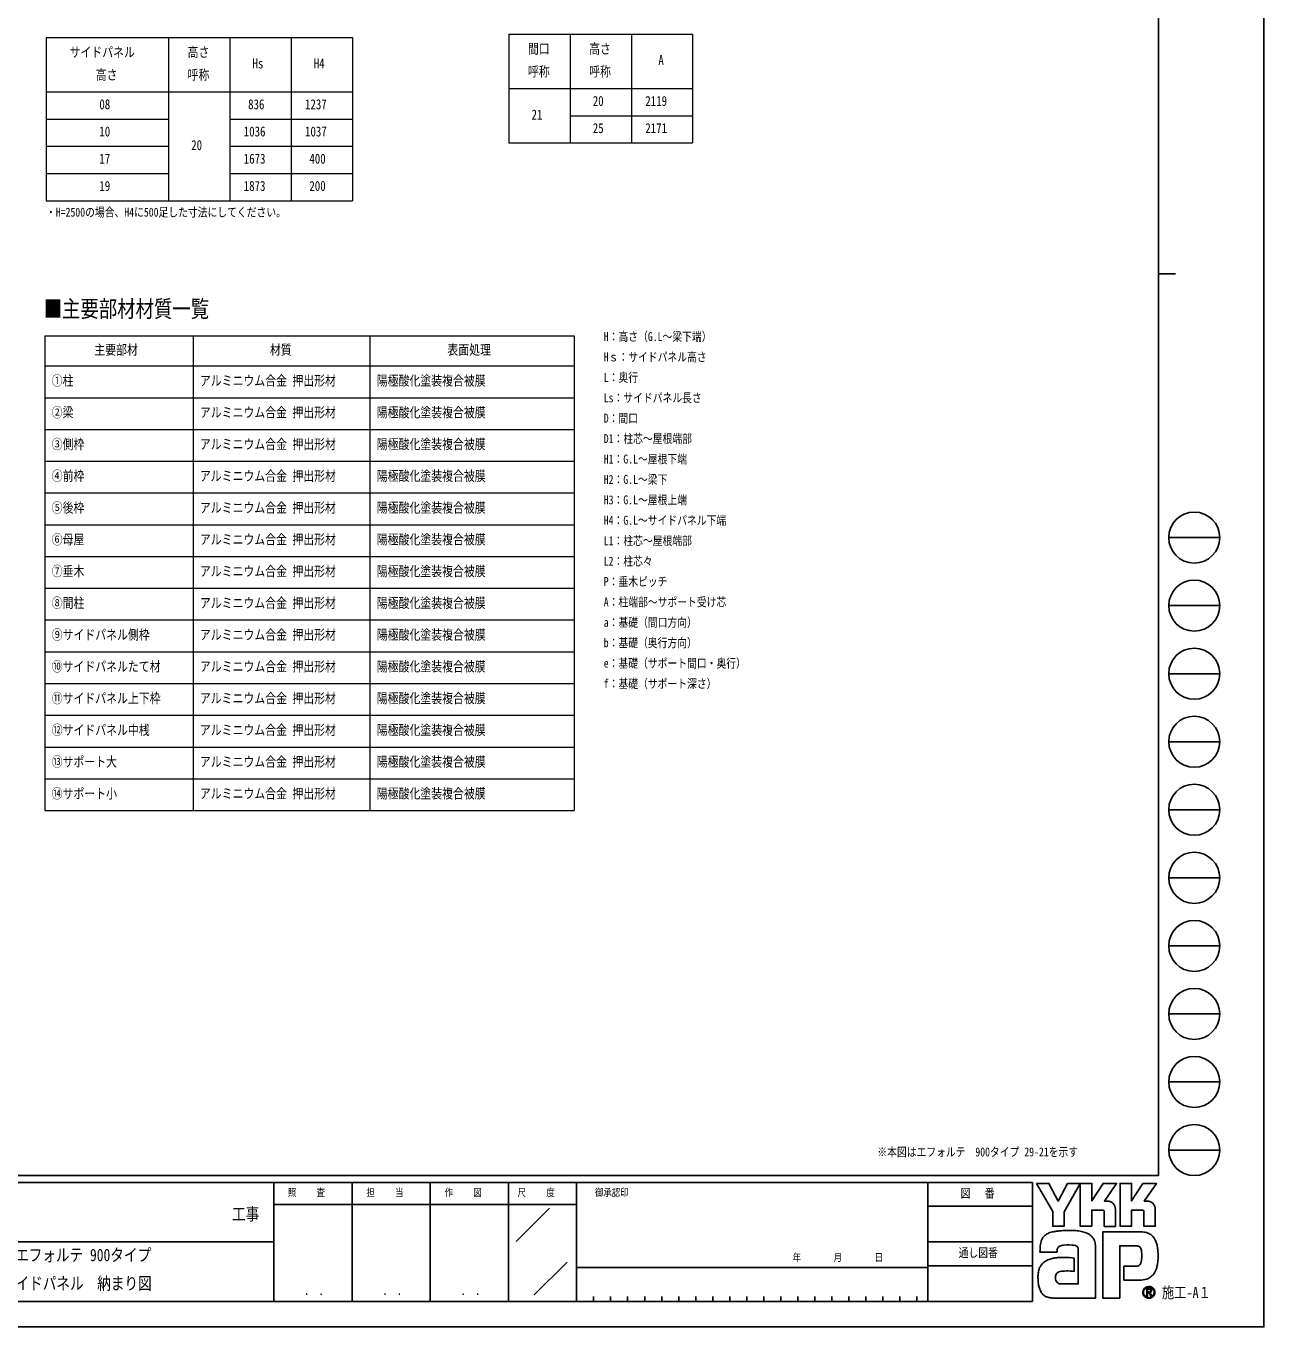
# Model space of a CAD drawing. Units: millimetres, scale not verified. Extents: x -10512 to 10512, y -7425 to 7425.
# Drawn here: x 1417 to 10512, y -7425 to 2133 of the extents above; entities that cross this region are included whole.
import ezdxf
from ezdxf.enums import TextEntityAlignment as Align

# ---------------------------------------------------------------- set-up
doc = ezdxf.new("R2010")
doc.units = ezdxf.units.MM
doc.header["$LTSCALE"] = 30
doc.layers.add('0-1_TABLE1', color=7, linetype='Continuous', lineweight=18)
doc.layers.add('0-2_USER1', color=3, linetype='Continuous')
doc.layers.add('0-7_YKK_ZWAK', color=7, linetype='Continuous')
doc.styles.add('ＭＳ ゴシック', font='')
doc.styles.get('ＭＳ ゴシック').set_extended_font_data('MS Gothic')

msp = doc.modelspace()

# ---------------------------------------------------------------- linework, layer by layer
at = {"layer": '0-1_TABLE1'}
for p, q in [((1564.76, 2049.99), (3814.76, 2049.99)), ((1564.76, 2049.99), (1564.76, 849.99)), ((2464.76, 2049.99), (2464.76, 849.99)), ((2914.76, 2049.99), (2914.76, 849.99)), ((3364.76, 2049.99), (3364.76, 849.99)), ((3814.76, 2049.99), (3814.76, 849.99)), ((4965, 2074.28), (6315, 2074.28)), ((4965, 2074.28), (4965, 1274.28)), ((5415, 2074.28), (5415, 1274.28)), ((5865, 2074.28), (5865, 1274.28)), ((6315, 2074.28), (6315, 1274.28)), ((1564.76, 1649.99), (3814.76, 1649.99)), ((4965, 1674.28), (6315, 1674.28)), ((1564.76, 1449.99), (2464.76, 1449.99)), ((2914.76, 1449.99), (3814.76, 1449.99)), ((5415, 1474.28), (6315, 1474.28)), ((1564.76, 1249.99), (2464.76, 1249.99)), ((2914.76, 1249.99), (3814.76, 1249.99)), ((4965, 1274.28), (6315, 1274.28)), ((1564.76, 1049.99), (2464.76, 1049.99)), ((2914.76, 1049.99), (3814.76, 1049.99)), ((1564.76, 849.99), (3814.76, 849.99)), ((1556.01, -143.82), (5444.26, -143.82)), ((1556.01, -143.82), (1556.01, -3630.49)), ((2644.44, -143.82), (2644.44, -3630.49)), ((3944.26, -143.82), (3944.26, -3630.49)), ((5444.26, -143.82), (5444.26, -3630.49)), ((1556.01, -363.82), (5444.26, -363.82)), ((1556.01, -597.15), (5444.26, -597.15)), ((1556.01, -830.49), (5444.26, -830.49)), ((1556.01, -1063.82), (5444.26, -1063.82)), ((1556.01, -1297.15), (5444.26, -1297.15)), ((1556.01, -1530.49), (5444.26, -1530.49)), ((1556.01, -1763.82), (5444.26, -1763.82)), ((1556.01, -1997.15), (5444.26, -1997.15)), ((1556.01, -2230.49), (5444.26, -2230.49)), ((1556.01, -2463.82), (5444.26, -2463.82)), ((1556.01, -2697.15), (5444.26, -2697.15)), ((1556.01, -2930.49), (5444.26, -2930.49)), ((1556.01, -3163.82), (5444.26, -3163.82)), ((1556.01, -3397.15), (5444.26, -3397.15)), ((1556.01, -3630.49), (5444.26, -3630.49))]:
    msp.add_line(p, q, dxfattribs=at)
at = {"layer": '0-7_YKK_ZWAK'}
for p, q in [((9737.55, 6937.5), (9737.55, -6312.5)), ((9737.55, 312.5), (9862.55, 312.5)), ((9812.55, -1625), (10187.55, -1625)), ((9812.55, -2125), (10187.55, -2125)), ((9812.55, -2625), (10187.55, -2625)), ((9812.55, -3125), (10187.55, -3125)), ((9812.55, -3625), (10187.55, -3625)), ((9812.55, -4125), (10187.55, -4125)), ((9812.55, -4625), (10187.55, -4625)), ((9812.55, -5125), (10187.55, -5125)), ((9812.55, -5625), (10187.55, -5625)), ((9812.55, -6125), (10187.55, -6125)), ((9737.55, -6312.5), (-9762.45, -6312.5)), ((3237.55, -6362.5), (-12.45, -6362.5)), ((3812.55, -6362.5), (3812.55, -7237.5)), ((4387.55, -6362.5), (4387.55, -7237.5)), ((4962.55, -6362.5), (4962.55, -7237.5)), ((5462.55, -6362.5), (4962.55, -6362.5)), ((8043.8, -6362.5), (5462.55, -6362.5)), ((5462.55, -6362.5), (5462.55, -7237.5)), ((8043.8, -6362.5), (8043.8, -7237.5)), ((8812.55, -6362.5), (8043.8, -6362.5)), ((8812.55, -6362.5), (8812.55, -7237.5)), ((4962.55, -6525), (3237.55, -6525)), ((4962.55, -6525), (5462.55, -6525)), ((5017.76, -6795.73), (5262.59, -6550.9)), ((8043.8, -6537.5), (8812.55, -6537.5)), ((-12.45, -6800), (3237.55, -6800)), ((8043.8, -6800), (8812.55, -6800)), ((5151.68, -7189.97), (5392.23, -6949.42)), ((8812.55, -6975), (8043.8, -6975)), ((5462.55, -6987.5), (8043.8, -6987.5)), ((9697.91, -7139.3), (9697.91, -7139.3)), ((-12.45, -7237.5), (3237.55, -7237.5)), ((3237.55, -7237.5), (4962.55, -7237.5)), ((4962.55, -7237.5), (5462.55, -7237.5)), ((5462.55, -7237.5), (8043.8, -7237.5)), ((5587.55, -7200), (5587.55, -7237.5)), ((5712.55, -7200), (5712.55, -7237.5)), ((5837.55, -7200), (5837.55, -7237.5)), ((5962.55, -7200), (5962.55, -7237.5)), ((6087.55, -7200), (6087.55, -7237.5)), ((6212.55, -7200), (6212.55, -7237.5)), ((6337.55, -7200), (6337.55, -7237.5)), ((6462.55, -7200), (6462.55, -7237.5)), ((6587.55, -7200), (6587.55, -7237.5)), ((6712.55, -7200), (6712.55, -7237.5)), ((6837.55, -7200), (6837.55, -7237.5)), ((6962.55, -7200), (6962.55, -7237.5)), ((7087.55, -7200), (7087.55, -7237.5)), ((7212.55, -7200), (7212.55, -7237.5)), ((7337.55, -7200), (7337.55, -7237.5)), ((7462.55, -7200), (7462.55, -7237.5)), ((7587.55, -7200), (7587.55, -7237.5)), ((7712.55, -7200), (7712.55, -7237.5)), ((7837.55, -7200), (7837.55, -7237.5)), ((7962.55, -7200), (7962.55, -7237.5)), ((8043.8, -7237.5), (8812.55, -7237.5)), ((9666.68, -7209.95), (9666.68, -7209.95))]:
    msp.add_line(p, q, dxfattribs=at)
for points in [[(-10512.5, -7425), (10512.5, -7425), (10512.5, 7425), (-10512.5, 7425)], [(8840.05, -6370), (8932.08, -6370), (9001.18, -6500.25), (9070.1, -6370), (9162.19, -6370), (9044.18, -6579.98), (9044.18, -6685.33), (8960.24, -6685.33), (8960.24, -6577.14)]]:
    msp.add_lwpolyline(points, close=True, dxfattribs=at)
for points in [[(4962.55, -6362.5), (3237.55, -6362.5), (3237.55, -7237.5)], [(9326.37, -6566.52), (9246.92, -6566.52), (9246.92, -6685.24), (9162.29, -6685.24), (9162.29, -6370), (9246.92, -6370), (9246.92, -6498.96), (9330.17, -6370), (9429.6, -6370), (9340.4, -6500.53), (9343.56, -6500.53), (9347.05, -6500.53), (9350.63, -6500.53), (9354.08, -6500.53), (9357.16, -6500.53), (9359.65, -6500.53), (9361.31, -6500.53), (9361.92, -6500.53)], [(9618.78, -6566.52), (9539.42, -6566.52), (9539.42, -6685.33), (9454.74, -6685.33), (9454.74, -6370), (9539.42, -6370), (9539.42, -6498.96), (9622.58, -6370), (9722.01, -6370), (9632.81, -6500.53), (9636, -6500.53), (9639.51, -6500.53), (9643.09, -6500.53), (9646.53, -6500.53), (9649.6, -6500.53), (9652.08, -6500.53), (9653.73, -6500.53), (9654.33, -6500.53)], [(9386.26, -6505.53), (9396.37, -6511.31), (9404.93, -6518.83), (9411.81, -6527.8), (9416.89, -6537.87), (9420.03, -6548.74), (9421.1, -6560.09), (9421.1, -6685.55), (9338.53, -6685.55), (9338.53, -6578.52)], [(9678.7, -6505.53), (9688.84, -6511.31), (9697.44, -6518.83), (9704.35, -6527.8), (9709.46, -6537.87), (9712.62, -6548.74), (9713.7, -6560.09), (9713.7, -6685.33), (9630.93, -6685.33), (9630.93, -6578.52)], [(9572.17, -6828.77), (9452.98, -6828.77), (9452.98, -7212.5), (9328.08, -7212.5), (9328.08, -6726.98), (9618.38, -6726.98)], [(9696.78, -6761.28), (9704.93, -6771.56), (9711.03, -6781.52), (9715.29, -6790.54)], [(9011.99, -6830.78), (9006.18, -6834.05), (9001.65, -6838.04), (8998.22, -6842.71), (8995.73, -6847.99), (8994.01, -6853.83), (8992.9, -6860.17), (8992.23, -6866.97), (8991.82, -6874.17), (8866.86, -6874.47), (8867.23, -6857.38), (8867.92, -6838.18)], [(9269.27, -6797.91), (9272.82, -6812.25), (9274.83, -6827.61), (9275.46, -6843.97), (9275.46, -7212.5), (8973.88, -7212.5)], [(9059.87, -6913.82), (9083.52, -6915.38), (9102.11, -6917.46), (9114.28, -6919.42), (9118.63, -6920.58), (9118.63, -7016.18), (9104.81, -7014.72), (9089.64, -7013.9), (9074.12, -7013.58), (9059.22, -7013.63), (9045.92, -7013.91), (9035.21, -7014.27), (9028.06, -7014.59), (9025.46, -7014.73), (9014.66, -7016.71), (9005.34, -7019.8), (8997.51, -7024.03), (8991.17, -7029.42), (8986.32, -7035.99), (8982.96, -7043.76), (8981.09, -7052.75), (8980.71, -7062.98), (8981.91, -7074.22), (8984.29, -7083.52), (8987.73, -7091.04), (8992.07, -7096.97), (8997.15, -7101.49), (9002.83, -7104.76), (9008.97, -7106.98), (9015.4, -7108.31), (9148.16, -7108.31), (9148.16, -6862.68), (9148.19, -6857.81), (9147.94, -6853.05), (9147.32, -6848.47), (9146.25, -6844.12), (9144.66, -6840.06), (9142.46, -6836.37), (9139.59, -6833.1), (9135.97, -6830.31)], [(9135.97, -6830.31), (9128.18, -6827.25), (9115.73, -6824.67), (9099.85, -6822.75), (9081.77, -6821.74), (9062.71, -6821.82), (9043.91, -6823.21)], [(9614.57, -6902.49), (9614.41, -6886.58), (9613.65, -6872.24), (9611.86, -6859.66), (9608.59, -6848.98)], [(9686.41, -7052.43), (9674.87, -7061.39), (9662.86, -7068.44), (9650.46, -7073.7), (9637.75, -7077.3), (9624.84, -7079.36), (9611.8, -7080.02), (9483.4, -7080.02), (9483.4, -6979.16), (9555.8, -6979.16), (9569.15, -6978.97), (9580.89, -6977.83), (9590.97, -6974.88)], [(9686.52, -7156.49), (9686.45, -7155.03), (9686.27, -7153.62), (9685.97, -7152.26), (9685.55, -7150.97), (9685.01, -7149.75), (9684.35, -7148.59), (9683.58, -7147.52), (9682.7, -7146.53), (9681.54, -7145.51), (9680.26, -7144.62), (9678.85, -7143.86), (9677.33, -7143.23), (9675.7, -7142.74), (9673.96, -7142.39), (9672.12, -7142.18), (9670.19, -7142.11), (9651.25, -7142.11), (9651.25, -7197.85), (9656.97, -7197.85), (9656.97, -7147.79), (9670.19, -7147.79), (9671.56, -7147.84), (9672.84, -7147.97), (9674.04, -7148.19), (9675.16, -7148.5), (9676.18, -7148.89), (9677.11, -7149.36), (9677.94, -7149.92), (9678.66, -7150.56)], [(9680.9, -7156.49), (9680.55, -7159.17), (9679.59, -7161.28), (9678.15, -7162.89), (9676.37, -7164.06), (9674.36, -7164.86), (9672.26, -7165.35), (9670.21, -7165.6), (9668.32, -7165.67), (9663.36, -7165.67), (9665.86, -7169.92), (9682.23, -7198.04), (9688.78, -7198.04), (9673, -7170.98), (9674.48, -7170.68), (9675.89, -7170.31), (9677.23, -7169.86), (9678.49, -7169.33), (9679.67, -7168.72), (9680.77, -7168.04), (9681.78, -7167.28), (9682.7, -7166.44)]]:
    msp.add_lwpolyline(points, dxfattribs=at)
for centre in [(10000.05, -1625), (10000.05, -2125), (10000.05, -2625), (10000.05, -3125), (10000.05, -3625), (10000.05, -4125), (10000.05, -4625), (10000.05, -5125), (10000.05, -5625), (10000.05, -6125)]:
    msp.add_circle(centre, 187.5, dxfattribs=at)
for centre, radius, start, end in [((9326.81, -6578.23), 11.72, 358.57817, 92.1683), ((9362.04, -6562.97), 62.44, 78.26798, 90.11215), ((9362.93, -6558.43), 57.81, 66.19963, 78.22058), ((9619.27, -6578.18), 11.67, 358.29941, 92.43455), ((9654.45, -6563.08), 62.55, 78.27851, 90.10826), ((9655.31, -6558.7), 58.09, 66.2483, 78.23226), ((8979.01, -6828.22), 108.95, 152.2125, 163.4865), ((8962.34, -6819.6), 90.18, 138.03852, 152.12015), ((8962.33, -6820.02), 90.45, 122.60463, 137.83438), ((8974.29, -6839.36), 113.2, 108.37421, 122.42809), ((8993.23, -6906.73), 183.13, 100.93159, 107.35499), ((9055.13, -7207.04), 489.75, 97.86054, 101.37938), ((9084.19, -7408.95), 693.73, 94.90201, 97.9576), ((9086.17, -7425.11), 710, 91.6169, 94.94971), ((9083.42, -7310.15), 595.01, 87.51794, 91.66439), ((9091.15, -7144.44), 429.12, 81.92631, 87.59083), ((9113.97, -6988.08), 271.1, 73.67137, 82.05943), ((9147.82, -6874.79), 152.88, 60.60528, 73.9085), ((9161.67, -6847.16), 122.01, 52.17347, 59.90542), ((9174.06, -6831.12), 101.74, 43.55042, 52.14561), ((9180.89, -6824.52), 92.24, 34.48659, 43.50182), ((9180.94, -6824.38), 92.12, 25.58915, 34.43128), ((9172.74, -6828.22), 101.17, 17.43089, 25.54591), ((9613.64, -6860.53), 133.64, 78.73198, 87.96551), ((9617.56, -6840.49), 113.22, 69.03034, 78.69541), ((9621.21, -6830.75), 102.82, 59.39484, 68.9885), ((9622.9, -6827.78), 99.4, 50.3012, 59.3616), ((9622.28, -6828.48), 100.33, 42.05209, 50.28551), ((9094.51, -6851.15), 226.96, 171.55622, 176.72493), ((9017.6, -6839.67), 149.2, 163.48385, 171.57982), ((9044.98, -6909.07), 84.96, 102.4979, 112.84632), ((9061.41, -6979.98), 157.75, 96.37207, 102.75341), ((9572.85, -6890.03), 61.26, 77.94572, 90.63794), ((9578.18, -6865.04), 35.72, 60.20991, 77.92418), ((9581.63, -6858.55), 28.37, 39.8078, 59.75378), ((9576.78, -6862.26), 34.47, 22.65544, 39.38165), ((9572.73, -6857.03), 157.3, 14.76267, 25.00486), ((9476.25, -6883.32), 257.3, 7.9139, 14.95041), ((9379.89, -6897.34), 354.67, 2.54376, 8.01251), ((9324.66, -6900.24), 409.98, 357.76419, 2.60674), ((8962.32, -7031.67), 106.37, 142.04688, 153.80771), ((8958.69, -7029.07), 101.91, 130.60221, 141.94427), ((8964.69, -7036.28), 111.29, 120.60724, 130.53081), ((8976.54, -7056.43), 134.67, 112.58838, 120.58162), ((8992.48, -7094.75), 176.17, 106.61303, 112.59024), ((9017.56, -7179.03), 264.11, 99.87193, 106.59825), ((9031.61, -7258.18), 344.49, 94.78469, 99.91711), ((9038.45, -7336.93), 423.53, 90.80099, 94.81812), ((9039.49, -7395.56), 482.18, 87.57779, 90.82714), ((9579.3, -6948.57), 28.78, 293.91672, 314.09376), ((9575.37, -6945.11), 34, 314.78099, 333.92928), ((9550.12, -6932.85), 62.07, 334.00676, 347.34989), ((9481.24, -6916.9), 132.77, 347.14308, 355.40008), ((9330.51, -6903.94), 284.06, 355.2339, 0.29193), ((9422.87, -6911.98), 311.04, 347.15166, 352.97565), ((9340.42, -6901.25), 394.19, 352.8937, 357.82206), ((9095.33, -7058.72), 243.22, 174.55588, 182.47272), ((9231.24, -7056.58), 379.12, 181.90948, 187.89042), ((9022.45, -7051.74), 170.01, 164.97537, 174.56739), ((8981.14, -7040.72), 127.26, 153.89178, 164.94341), ((9603.07, -6958.47), 125.59, 311.57033, 318.66243), ((9588.53, -6945.72), 144.93, 318.67367, 325.29112), ((9625.9, -6973.56), 98.37, 326.23251, 339.61931), ((9533.51, -6937.79), 197.44, 339.22498, 347.31457), ((9071.73, -7079.01), 218.04, 187.80471, 196.36971), ((8987.51, -7103.89), 130.22, 196.3102, 208.20993), ((8950.84, -7123.41), 88.68, 208.29777, 223.35561), ((9666.75, -7170.47), 44.1, 90.09157, 179.92363), ((9666.48, -7170.33), 39.22, 134.8007, 180.12175), ((9666.59, -7170.11), 39.14, 89.86602, 135.149), ((9666.75, -7170.39), 44.02, 44.93442, 90.08536), ((9666.76, -7170.41), 39.44, 45.03108, 90.11509), ((9672.52, -7156.26), 8.38, 358.3894, 42.86139), ((9672.69, -7156.89), 13.84, 316.37674, 1.6565), ((9666.79, -7170.42), 39.43, 0.00643, 45.07115), ((9667.1, -7170.25), 43.68, 359.78949, 45.13288), ((8942.57, -7130.69), 77.67, 223.64205, 239.63663), ((8949.43, -7118.2), 91.91, 239.8785, 253.65355), ((8962, -7075.02), 136.89, 253.69102, 263.74909), ((8972.65, -6980.24), 232.26, 263.68487, 270.30455), ((9666.49, -7170.52), 43.83, 179.86065, 225.14399), ((9666.32, -7170.58), 39.06, 179.75513, 225.29722), ((9666.7, -7170.53), 43.98, 224.94536, 269.98445), ((9666.61, -7170.94), 39.01, 224.62822, 270.10973), ((9666.62, -7170.35), 39.6, 270.09072, 359.90926), ((9666.69, -7170.31), 44.2, 269.98802, 314.93777), ((9666.99, -7170.6), 43.78, 314.92572, 0.23508)]:
    msp.add_arc(centre, radius, start, end, dxfattribs=at)

# ---------------------------------------------------------------- texts
at = {"layer": '0-1_TABLE1', "style": 'ＭＳ ゴシック', "width": 0.8}
for s, p in [('間口', (5104.66, 1907.61)), ('高さ', (5554.66, 1907.61)), ('サイドパネル', (1737.43, 1883.32)), ('高さ', (2604.43, 1883.32)), ('A', (6063.33, 1824.28)), ('高さ', (1929.43, 1716.65)), ('呼称', (2604.43, 1716.65)), ('Hs', (3081.1, 1799.99)), ('H4', (3531.1, 1799.99)), ('呼称', (5104.66, 1740.94)), ('呼称', (5554.66, 1740.94)), ('08', (1956.1, 1499.99)), ('836', (3049.1, 1499.99)), ('1237', (3467.1, 1499.99)), ('20', (5581.33, 1524.28)), ('2119', (5967.33, 1524.28)), ('21', (5131.33, 1424.28)), ('10', (1956.1, 1299.99)), ('1036', (3017.1, 1299.99)), ('1037', (3467.1, 1299.99)), ('25', (5581.33, 1324.28)), ('2171', (5967.33, 1324.28)), ('20', (2631.1, 1199.99)), ('17', (1956.1, 1099.99)), ('1673', (3017.1, 1099.99)), ('400', (3499.1, 1099.99)), ('19', (1956.1, 899.99)), ('1873', (3017.1, 899.99)), ('200', (3499.1, 899.99)), ('主要部材', (1918.89, -303.82)), ('材質', (3209.01, -303.82)), ('表面処理', (4512.92, -303.82)), ('①柱', (1606.01, -530.49)), ('アルミニウム合金 押出形材', (2694.44, -530.49)), ('陽極酸化塗装複合被膜', (3994.26, -530.49)), ('②梁', (1606.01, -763.82)), ('アルミニウム合金 押出形材', (2694.44, -763.82)), ('陽極酸化塗装複合被膜', (3994.26, -763.82)), ('③側枠', (1606.01, -997.15)), ('アルミニウム合金 押出形材', (2694.44, -997.15)), ('陽極酸化塗装複合被膜', (3994.26, -997.15)), ('④前枠', (1606.01, -1230.49)), ('アルミニウム合金 押出形材', (2694.44, -1230.49)), ('陽極酸化塗装複合被膜', (3994.26, -1230.49)), ('⑤後枠', (1606.01, -1463.82)), ('アルミニウム合金 押出形材', (2694.44, -1463.82)), ('陽極酸化塗装複合被膜', (3994.26, -1463.82)), ('⑥母屋', (1606.01, -1697.15)), ('アルミニウム合金 押出形材', (2694.44, -1697.15)), ('陽極酸化塗装複合被膜', (3994.26, -1697.15)), ('⑦垂木', (1606.01, -1930.49)), ('アルミニウム合金 押出形材', (2694.44, -1930.49)), ('陽極酸化塗装複合被膜', (3994.26, -1930.49)), ('⑧間柱', (1606.01, -2163.82)), ('アルミニウム合金 押出形材', (2694.44, -2163.82)), ('陽極酸化塗装複合被膜', (3994.26, -2163.82)), ('⑨サイドパネル側枠', (1606.01, -2397.15)), ('アルミニウム合金 押出形材', (2694.44, -2397.15)), ('陽極酸化塗装複合被膜', (3994.26, -2397.15)), ('⑩サイドパネルたて材', (1606.01, -2630.49)), ('アルミニウム合金 押出形材', (2694.44, -2630.49)), ('陽極酸化塗装複合被膜', (3994.26, -2630.49)), ('⑪サイドパネル上下枠', (1606.01, -2863.82)), ('アルミニウム合金 押出形材', (2694.44, -2863.82)), ('陽極酸化塗装複合被膜', (3994.26, -2863.82)), ('⑫サイドパネル中桟', (1606.01, -3097.15)), ('アルミニウム合金 押出形材', (2694.44, -3097.15)), ('陽極酸化塗装複合被膜', (3994.26, -3097.15)), ('⑬サポート大', (1606.01, -3330.49)), ('アルミニウム合金 押出形材', (2694.44, -3330.49)), ('陽極酸化塗装複合被膜', (3994.26, -3330.49)), ('⑭サポート小', (1606.01, -3563.82)), ('アルミニウム合金 押出形材', (2694.44, -3563.82)), ('陽極酸化塗装複合被膜', (3994.26, -3563.82))]:
    msp.add_text(s, height=73.31, dxfattribs=at).set_placement(p, align=Align.BOTTOM_LEFT)
at = {"layer": '0-2_USER1', "style": 'ＭＳ ゴシック', "width": 0.8}
for s, height, p in [('・H=2500の場合、H4に500足した寸法にしてください。', 65.98, (1564.03, 713.23)), ('■主要部材材質一覧', 123.7, (1547.24, -43.36)), ('H：高さ（G.L～梁下端）', 65.98, (5661.86, -200.73)), ('Hｓ：サイドパネル高さ', 65.98, (5661.86, -350.73)), ('L：奥行', 65.98, (5661.86, -500.73)), ('Ls：サイドパネル長さ', 65.98, (5661.86, -650.73)), ('D：間口', 65.98, (5661.86, -800.73)), ('D1：柱芯～屋根端部', 65.98, (5661.86, -950.73)), ('H1：G.L～屋根下端', 65.98, (5661.86, -1100.73)), ('H2：G.L～梁下', 65.98, (5661.86, -1250.73)), ('H3：G.L～屋根上端', 65.98, (5661.86, -1400.73)), ('H4：G.L～サイドパネル下端', 65.98, (5661.86, -1550.73)), ('L1：柱芯～屋根端部', 65.98, (5661.86, -1700.73)), ('L2：柱芯々', 65.98, (5661.86, -1850.73)), ('P：垂木ピッチ', 65.98, (5661.86, -2000.73)), ('A：柱端部～サポート受け芯', 65.98, (5661.86, -2150.73)), ('a：基礎（間口方向）', 65.98, (5661.86, -2300.73)), ('b：基礎（奥行方向）', 65.98, (5661.86, -2450.73)), ('e：基礎（サポート間口・奥行）', 65.98, (5661.86, -2600.73)), ('f：基礎（サポート深さ）', 65.98, (5661.86, -2750.73)), ('※本図はエフォルテ\u3000900タイプ 29-21を示す', 65.98, (7671.86, -6191.62)), ('サイクルポート エフォルテ 900タイプ', 91.64, (587.3, -6969.36)), ('単体セット サイドパネル\u3000納まり図', 91.64, (690.63, -7177.69))]:
    msp.add_text(s, height=height, dxfattribs=at).set_placement(p, align=Align.BOTTOM_LEFT)
at = {"layer": '0-7_YKK_ZWAK', "style": 'ＭＳ ゴシック', "width": 0.8}
for s, height, p in [('照     査', 54.99, (3341.05, -6481.25)), ('担     当', 54.99, (3918.05, -6481.25)), ('作     図', 54.99, (4493.05, -6481.25)), ('尺     度', 54.99, (5028.55, -6481.25)), ('御承認印', 54.99, (5597.85, -6481.25)), ('図\u3000 番', 64.15, (8283.51, -6493.75)), ('工事', 91.64, (2930.83, -6668.66)), ('年        月        日', 54.99, (7049.77, -6958.04)), ('通し図番', 64.15, (8269.51, -6931.25)), ('施工-A１', 82.48, (9762.55, -7237.5)), ('． ．', 64.79, (3462.5, -7210.88)), ('． ．', 64.79, (4037.5, -7210.88)), ('． ．', 64.79, (4612.5, -7210.88))]:
    msp.add_text(s, height=height, dxfattribs=at).set_placement(p, align=Align.BOTTOM_LEFT)

doc.saveas('drawing.dxf')
